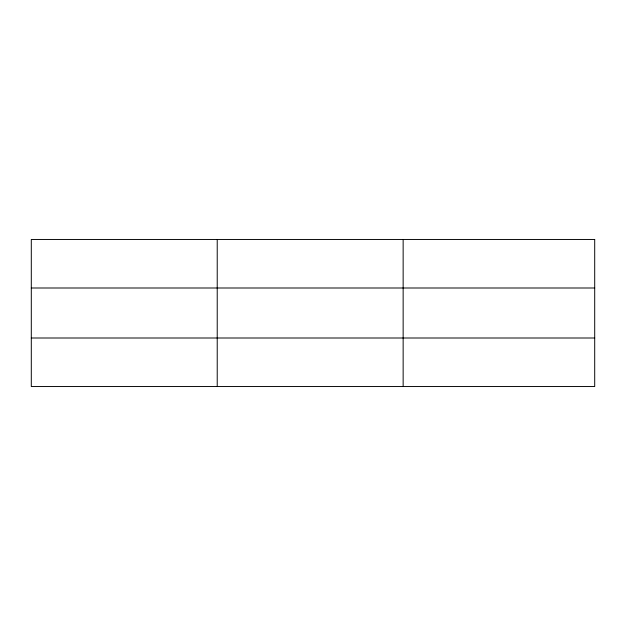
<?xml version="1.0" encoding="UTF-8"?>
<svg xmlns="http://www.w3.org/2000/svg" width="626" height="626" viewBox="0 0 626 626"><rect width="100%" height="100%" fill="white"/><g stroke="black" fill="none" stroke-linecap="round" stroke-linejoin="round"><path stroke-width="0.94" d="M217.222 239.461L217.222 386.539M403.144 239.461L403.144 386.539M31.3 287.999L594.7 287.999M31.3 338.001L594.7 338.001M594.7 239.461L594.7 386.539L31.3 386.539L31.3 239.461L594.7 239.461"/></g></svg>
